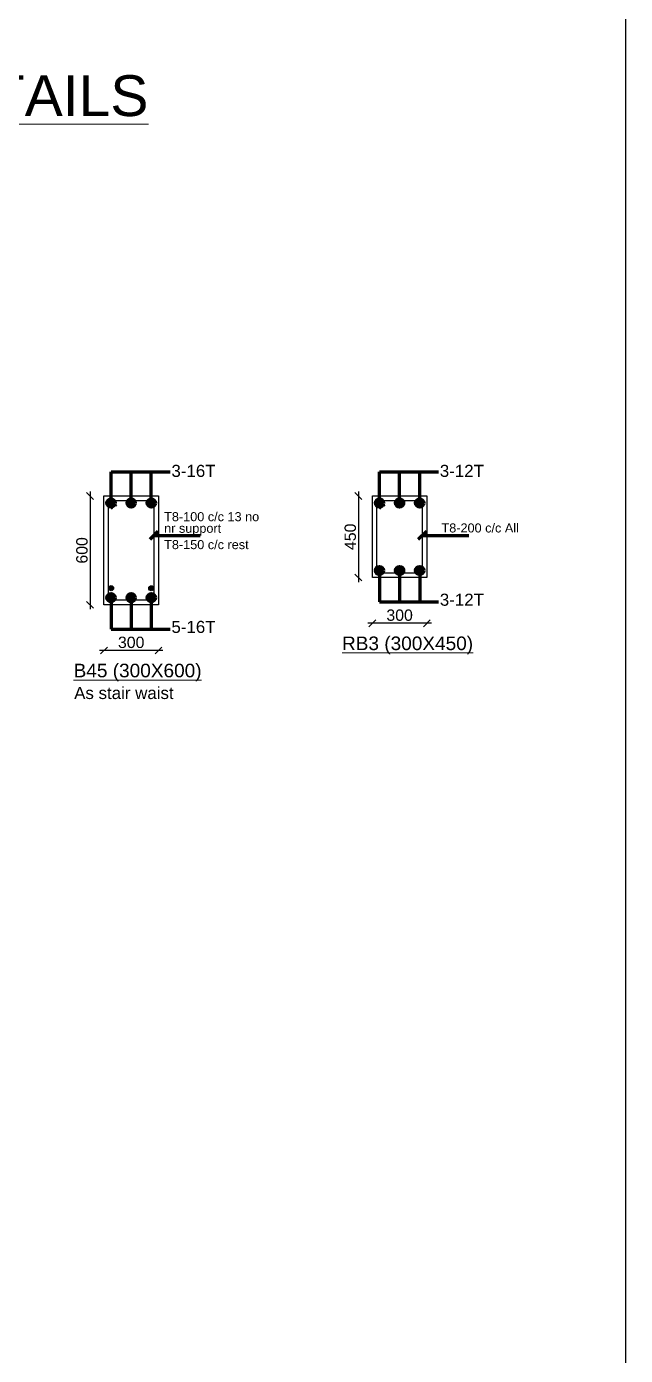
# Model space of a CAD drawing. Header units: millimetres. Extents: x 734227 to 886936, y 173033 to 234304.
# Drawn here: x 880340 to 886936, y 187690 to 202347 of the extents above; entities that cross this region are included whole.
import ezdxf
from ezdxf.enums import TextEntityAlignment as Align

# ---------------------------------------------------------------- set-up
doc = ezdxf.new("R2010")
doc.units = ezdxf.units.MM
doc.header["$LTSCALE"] = 1250
doc.linetypes.add('DOT', pattern=[0.25, 0, -0.25])
for name, color, linetype in [('DIM', 191, 'Continuous'), ('S- Text', 7, 'Continuous'), ('S-LEDDER', 191, 'Continuous'), ('STEEL', 1, 'Continuous')]:
    doc.layers.add(name, color=color, linetype=linetype)
for name, color, linetype, lineweight in [('s beam steel text', 7, 'Continuous', 18), ('S-BEAM', 150, 'Continuous', 25), ('S-L.S. NO', 1, 'Continuous', 20)]:
    doc.layers.add(name, color=color, linetype=linetype, lineweight=lineweight)
doc.styles.add('areal', font='arial.ttf')
doc.styles.add('arial', font='arial.ttf')
doc.styles.add('COMPLEX', font='arial.ttf')
doc.styles.add('DEEPAK', font='arial.ttf')
doc.styles.add('ROMANS', font='romans.shx')
doc.styles.add('RS', font='romans.shx', dxfattribs={"width": 0.9})
doc.dimstyles.new('KRUNAL-MM', dxfattribs={"dimtxt": 50, "dimasz": 35, "dimexe": 25, "dimexo": 0, "dimgap": 15, "dimtad": 1, "dimdec": 0, "dimzin": 0, "dimdsep": 46, "dimtxsty": 'RS', "dimblk": 'OBLIQUE', "dimcen": 0, "dimdle": 25, "dimclrd": 256, "dimclre": 256, "dimclrt": 7, "dimadec": 0, "dimazin": 0, "dimtfac": 1, "dimtdec": 0, "dimtix": 1, "dimtmove": 0, "dimatfit": 2, "dimfxl": 1, "dimtolj": 1, "dimtzin": 0, "dimlwd": -1, "dimlwe": -1, "dimarcsym": 0})
doc.dimstyles.new('pag', dxfattribs={"dimtxt": 180, "dimasz": 150, "dimexe": 100, "dimexo": 0, "dimgap": 50, "dimtad": 1, "dimdec": 0, "dimzin": 0, "dimdsep": 46, "dimtxsty": 'ROMANS', "dimblk": 'OBLIQUE', "dimcen": 0, "dimdle": 100, "dimclrd": 256, "dimclre": 256, "dimclrt": 256, "dimadec": 0, "dimazin": 0, "dimtfac": 1, "dimtdec": 0, "dimtmove": 2, "dimatfit": 3, "dimfxl": 1, "dimtolj": 1, "dimtzin": 0, "dimlwd": -1, "dimlwe": -1, "dimarcsym": 0})

# ---------------------------------------------------------------- blocks, each defined once
blk = doc.blocks.new('_Oblique')
at = {"color": 0, "linetype": 'ByBlock', "lineweight": -2}
blk.add_line((-0.5, -0.5), (0.5, 0.5), dxfattribs=at)
blk = doc.blocks.new('*D1893')
at = {"layer": 'Defpoints', "color": 0, "transparency": 16777216}
for p in [(881192, 197169), (881039, 195969), (881192, 195969)]:
    blk.add_point(p, dxfattribs=at)
at = {"layer": 'DIM', "linetype": 'DOT', "ltscale": 100, "transparency": 16777216}
for p, q in [((881192, 197169), (880989, 197169)), ((881192, 195969), (880989, 195969))]:
    blk.add_line(p, q, dxfattribs=at)
at = {"layer": 'DIM', "ltscale": 100, "transparency": 16777216}
blk.add_line((881039, 197219), (881039, 195919), dxfattribs=at)
at = {"layer": 'DIM', "transparency": 16777216, "xscale": 75, "yscale": 75, "zscale": 75}
for p, rotation in [((881039, 197169), 90), ((881039, 195969), 270)]:
    blk.add_blockref('_Oblique', p, dxfattribs=dict(at, rotation=rotation))
at = {"layer": 'DIM', "color": 7, "transparency": 16777216, "insert": (880950, 196569), "char_height": 125, "attachment_point": 5, "rotation": 90, "style": 'DEEPAK'}
blk.add_mtext('\\A1;600', dxfattribs=at)
blk = doc.blocks.new('*D1894')
at = {"layer": 'Defpoints', "color": 0, "transparency": 16777216}
for p in [(881192, 195969), (881792, 195969), (881192, 195465)]:
    blk.add_point(p, dxfattribs=at)
at = {"layer": 'DIM', "linetype": 'DOT', "ltscale": 100, "transparency": 16777216}
for p, q in [((881192, 195969), (881192, 195415)), ((881792, 195969), (881792, 195415))]:
    blk.add_line(p, q, dxfattribs=at)
at = {"layer": 'DIM', "ltscale": 100, "transparency": 16777216}
blk.add_line((881842, 195465), (881142, 195465), dxfattribs=at)
at = {"layer": 'DIM', "transparency": 16777216, "xscale": 75, "yscale": 75, "zscale": 75, "rotation": 180}
blk.add_blockref('_Oblique', (881192, 195465), dxfattribs=at)
at = {"layer": 'DIM', "transparency": 16777216, "xscale": 75, "yscale": 75, "zscale": 75}
blk.add_blockref('_Oblique', (881792, 195465), dxfattribs=at)
at = {"layer": 'DIM', "color": 7, "transparency": 16777216, "insert": (881492, 195554), "char_height": 125, "attachment_point": 5, "style": 'DEEPAK'}
blk.add_mtext('\\A1;300', dxfattribs=at)
blk = doc.blocks.new('*D1895')
at = {"layer": 'Defpoints', "color": 0, "transparency": 16777216}
for p in [(884149, 197169), (883995, 196269), (884149, 196269)]:
    blk.add_point(p, dxfattribs=at)
at = {"layer": 'DIM', "linetype": 'DOT', "ltscale": 100, "transparency": 16777216}
for p, q in [((884149, 197169), (883945, 197169)), ((884149, 196269), (883945, 196269))]:
    blk.add_line(p, q, dxfattribs=at)
at = {"layer": 'DIM', "ltscale": 100, "transparency": 16777216}
blk.add_line((883995, 197219), (883995, 196219), dxfattribs=at)
at = {"layer": 'DIM', "transparency": 16777216, "xscale": 75, "yscale": 75, "zscale": 75}
for p, rotation in [((883995, 197169), 90), ((883995, 196269), 270)]:
    blk.add_blockref('_Oblique', p, dxfattribs=dict(at, rotation=rotation))
at = {"layer": 'DIM', "color": 7, "transparency": 16777216, "insert": (883906, 196719), "char_height": 125, "attachment_point": 5, "rotation": 90, "style": 'DEEPAK'}
blk.add_mtext('\\A1;450', dxfattribs=at)
blk = doc.blocks.new('*D1896')
at = {"layer": 'Defpoints', "color": 0, "transparency": 16777216}
for p in [(884149, 196269), (884749, 196269), (884149, 195765)]:
    blk.add_point(p, dxfattribs=at)
at = {"layer": 'DIM', "linetype": 'DOT', "ltscale": 100, "transparency": 16777216}
for p, q in [((884149, 196269), (884149, 195715)), ((884749, 196269), (884749, 195715))]:
    blk.add_line(p, q, dxfattribs=at)
at = {"layer": 'DIM', "ltscale": 100, "transparency": 16777216}
blk.add_line((884799, 195765), (884099, 195765), dxfattribs=at)
at = {"layer": 'DIM', "transparency": 16777216, "xscale": 75, "yscale": 75, "zscale": 75, "rotation": 180}
blk.add_blockref('_Oblique', (884149, 195765), dxfattribs=at)
at = {"layer": 'DIM', "transparency": 16777216, "xscale": 75, "yscale": 75, "zscale": 75}
blk.add_blockref('_Oblique', (884749, 195765), dxfattribs=at)
at = {"layer": 'DIM', "color": 7, "transparency": 16777216, "insert": (884449, 195854), "char_height": 125, "attachment_point": 5, "style": 'DEEPAK'}
blk.add_mtext('\\A1;300', dxfattribs=at)

msp = doc.modelspace()

# ---------------------------------------------------------------- hatches: boundary and pattern name
at = {"layer": 'STEEL', "linetype": 'ByBlock'}
h = msp.add_hatch(color=2, dxfattribs=at)
h.dxf.hatch_style = 1
edge = h.paths.add_edge_path()
edge.add_arc((881270.3, 197090.9), 28.1, 0, 360)
h = msp.add_hatch(color=2, dxfattribs=at)
h.dxf.hatch_style = 1
edge = h.paths.add_edge_path()
edge.add_arc((881270.3, 197090.9), 28.1, -180, 180, ccw=False)
h = msp.add_hatch(color=2, dxfattribs=at)
h.dxf.hatch_style = 1
edge = h.paths.add_edge_path()
edge.add_arc((881492.2, 197090.9), 28.1, -180, 180, ccw=False)
h = msp.add_hatch(color=2, dxfattribs=at)
h.dxf.hatch_style = 1
edge = h.paths.add_edge_path()
edge.add_arc((881492.2, 197090.9), 28.1, 0, 360)
h = msp.add_hatch(color=2, dxfattribs=at)
h.dxf.hatch_style = 1
edge = h.paths.add_edge_path()
edge.add_arc((881714, 197090.9), 28.1, -180, 180, ccw=False)
h = msp.add_hatch(color=2, dxfattribs=at)
h.dxf.hatch_style = 1
edge = h.paths.add_edge_path()
edge.add_arc((881714, 197090.9), 28.1, 0, 360)
h = msp.add_hatch(color=2, dxfattribs=at)
h.dxf.hatch_style = 1
edge = h.paths.add_edge_path()
edge.add_arc((884226.8, 197090.9), 28.1, 0, 360)
h = msp.add_hatch(color=2, dxfattribs=at)
h.dxf.hatch_style = 1
edge = h.paths.add_edge_path()
edge.add_arc((884226.8, 197090.9), 28.1, -180, 180, ccw=False)
h = msp.add_hatch(color=2, dxfattribs=at)
h.dxf.hatch_style = 1
edge = h.paths.add_edge_path()
edge.add_arc((884448.7, 197090.9), 28.1, -180, 180, ccw=False)
h = msp.add_hatch(color=2, dxfattribs=at)
h.dxf.hatch_style = 1
edge = h.paths.add_edge_path()
edge.add_arc((884448.7, 197090.9), 28.1, 0, 360)
h = msp.add_hatch(color=2, dxfattribs=at)
h.dxf.hatch_style = 1
edge = h.paths.add_edge_path()
edge.add_arc((884670.5, 197090.9), 28.1, -180, 180, ccw=False)
h = msp.add_hatch(color=2, dxfattribs=at)
h.dxf.hatch_style = 1
edge = h.paths.add_edge_path()
edge.add_arc((884670.5, 197090.9), 28.1, 0, 360)
h = msp.add_hatch(color=2, dxfattribs=at)
h.dxf.hatch_style = 1
edge = h.paths.add_edge_path()
edge.add_arc((884226.8, 196347.2), 28.1, 0, 360, ccw=False)
h = msp.add_hatch(color=2, dxfattribs=at)
h.dxf.hatch_style = 1
edge = h.paths.add_edge_path()
edge.add_arc((884226.8, 196347.2), 28.1, 180, 540)
h = msp.add_hatch(color=2, dxfattribs=at)
h.dxf.hatch_style = 1
edge = h.paths.add_edge_path()
edge.add_arc((884448.7, 196347.2), 28.1, 180, 540)
h = msp.add_hatch(color=2, dxfattribs=at)
h.dxf.hatch_style = 1
edge = h.paths.add_edge_path()
edge.add_arc((884448.7, 196347.2), 28.1, 0, 360, ccw=False)
h = msp.add_hatch(color=2, dxfattribs=at)
h.dxf.hatch_style = 1
edge = h.paths.add_edge_path()
edge.add_arc((884670.5, 196347.2), 28.1, 180, 540)
h = msp.add_hatch(color=2, dxfattribs=at)
h.dxf.hatch_style = 1
edge = h.paths.add_edge_path()
edge.add_arc((884670.5, 196347.2), 28.1, 0, 360, ccw=False)
h = msp.add_hatch(color=2, dxfattribs=at)
h.dxf.hatch_style = 1
edge = h.paths.add_edge_path()
edge.add_arc((881270.3, 196152.2), 28.1, 0, 360, ccw=False)
h = msp.add_hatch(color=2, dxfattribs=at)
h.dxf.hatch_style = 1
edge = h.paths.add_edge_path()
edge.add_arc((881270.3, 196152.2), 28.1, 180, 540)
h = msp.add_hatch(color=2, dxfattribs=at)
h.dxf.hatch_style = 1
edge = h.paths.add_edge_path()
edge.add_arc((881714, 196151.2), 28.1, 180, 540)
h = msp.add_hatch(color=2, dxfattribs=at)
h.dxf.hatch_style = 1
edge = h.paths.add_edge_path()
edge.add_arc((881714, 196151.2), 28.1, 0, 360, ccw=False)
h = msp.add_hatch(color=2, dxfattribs=at)
h.dxf.hatch_style = 1
edge = h.paths.add_edge_path()
edge.add_arc((881270.3, 196047.2), 28.1, 0, 360, ccw=False)
h = msp.add_hatch(color=2, dxfattribs=at)
h.dxf.hatch_style = 1
edge = h.paths.add_edge_path()
edge.add_arc((881270.3, 196047.2), 28.1, 180, 540)
h = msp.add_hatch(color=2, dxfattribs=at)
h.dxf.hatch_style = 1
edge = h.paths.add_edge_path()
edge.add_arc((881492.2, 196047.2), 28.1, 180, 540)
h = msp.add_hatch(color=2, dxfattribs=at)
h.dxf.hatch_style = 1
edge = h.paths.add_edge_path()
edge.add_arc((881492.2, 196047.2), 28.1, 0, 360, ccw=False)
h = msp.add_hatch(color=2, dxfattribs=at)
h.dxf.hatch_style = 1
edge = h.paths.add_edge_path()
edge.add_arc((881714, 196047.2), 28.1, 180, 540)
h = msp.add_hatch(color=2, dxfattribs=at)
h.dxf.hatch_style = 1
edge = h.paths.add_edge_path()
edge.add_arc((881714, 196047.2), 28.1, 0, 360, ccw=False)

# ---------------------------------------------------------------- linework, layer by layer
at = {"lineweight": -3}
msp.add_lwpolyline([(886936.2, 173060.3), (847822.9, 173060.3), (847822.9, 231752.1), (886936.2, 231752.1)], close=True, dxfattribs=at)
at = {"layer": 'S-BEAM', "color": 2}
for points in [[(881192.2, 197169), (881792.2, 197169), (881792.2, 195969), (881192.2, 195969)], [(884148.7, 197169), (884748.7, 197169), (884748.7, 196269), (884148.7, 196269)]]:
    msp.add_lwpolyline(points, close=True, dxfattribs=at)
at = {"layer": 'STEEL', "color": 2, "linetype": 'ByBlock'}
for points in [[(881285.6, 197024.4), (881248.9, 197072.6, -0.600629), (881270.3, 197119), (881714, 197119, -0.4142136), (881742.2, 197090.9), (881742.2, 196047.2, -0.4142136), (881714, 196019), (881270.3, 196019, -0.4142136), (881242.2, 196047.2), (881242.2, 197090.9, -0.7559382), (881294.2, 197105.7), (881330.2, 197058.4)], [(884242.1, 197024.4), (884205.4, 197072.6, -0.600629), (884226.8, 197119), (884670.5, 197119, -0.4142136), (884698.7, 197090.9), (884698.7, 196347.2, -0.4142136), (884670.5, 196319), (884226.8, 196319, -0.4142136), (884198.7, 196347.2), (884198.7, 197090.9, -0.7559382), (884250.7, 197105.7), (884286.7, 197058.4)]]:
    msp.add_lwpolyline(points, format="xyb", dxfattribs=at)
for centre in [(881270.3, 197090.9), (881270.3, 197090.9), (881492.2, 197090.9), (881492.2, 197090.9), (881714, 197090.9), (881714, 197090.9), (884226.8, 197090.9), (884226.8, 197090.9), (884448.7, 197090.9), (884448.7, 197090.9), (884670.5, 197090.9), (884670.5, 197090.9), (884226.8, 196347.2), (884226.8, 196347.2), (884448.7, 196347.2), (884448.7, 196347.2), (884670.5, 196347.2), (884670.5, 196347.2), (881270.3, 196152.2), (881270.3, 196152.2), (881714, 196151.2), (881714, 196151.2), (881270.3, 196047.2), (881270.3, 196047.2), (881492.2, 196047.2), (881492.2, 196047.2), (881714, 196047.2), (881714, 196047.2)]:
    msp.add_circle(centre, 28.1, dxfattribs=at)

# ---------------------------------------------------------------- texts
at = {"layer": 's beam steel text', "color": 2, "lineweight": 15, "style": 'areal'}
for s, height, p in [('3-16T', 133.16, (881935.5, 197379.6)), ('3-12T', 133.16, (884892, 197379.6)), ('T8-100 c/c 13 no', 99.868, (881855.3, 196890.9)), ('nr support', 99.87, (881855.3, 196763.1)), ('T8-200 c/c All', 99.868, (884910.5, 196766.7)), ('T8-150 c/c rest', 99.868, (881855.3, 196582.9)), ('3-12T', 133.16, (884892, 195958.5)), ('5-16T', 133.16, (881935.5, 195658.5)), ('As stair waist', 133.157, (880864, 194929.5))]:
    msp.add_text(s, height=height, dxfattribs=at).set_placement(p)
at = {"layer": 'S- Text', "color": 1, "lineweight": 0, "style": 'arial'}
msp.add_text('%%USTRUCTURAL LAY-OUT AT ENTRY STAIR DETAILS', height=450, dxfattribs=at).set_placement((866454.4, 201584.6), align=Align.MIDDLE_LEFT)
at = {"layer": 'S-L.S. NO', "color": 2, "style": 'COMPLEX'}
for s, p in [('%%URB3 (300X450)', (883814.4, 195469.1)), ('%%UB45 (300X600)', (880857.9, 195169.1))]:
    msp.add_text(s, height=150, rotation=0, dxfattribs=at).set_placement(p)

# ---------------------------------------------------------------- dimensions: what is measured, and where the dimension line sits
at = {"layer": 'DIM', "color": 2, "ltscale": 100}
for base, p1, p2, picture, middle in [((881038.8, 195969), (881192.2, 197169), (881192.2, 195969), '*D1893', (880950, 196569)), ((883995.3, 196269), (884148.7, 197169), (884148.7, 196269), '*D1895', (883906.5, 196719))]:
    dim = msp.add_linear_dim(base=base, p1=p1, p2=p2, angle=90, dimstyle='KRUNAL-MM', override={"dimtxt": 125, "dimasz": 75, "dimexe": 50, "dimgap": 25, "dimlfac": 0.5, "dimtxsty": 'DEEPAK', "dimdle": 50}, dxfattribs=at)
    dim.commit()
    dim.dimension.update_dxf_attribs({"geometry": picture, "text_midpoint": middle})
for base, p1, p2, picture, middle in [((884148.7, 195765.4), (884748.7, 196269), (884148.7, 196269), '*D1896', (884448.7, 195854.2)), ((881192.2, 195465.4), (881792.2, 195969), (881192.2, 195969), '*D1894', (881492.2, 195554.2))]:
    dim = msp.add_linear_dim(base=base, p1=p1, p2=p2, dimstyle='KRUNAL-MM', override={"dimtxt": 125, "dimasz": 75, "dimexe": 50, "dimgap": 25, "dimlfac": 0.5, "dimtxsty": 'DEEPAK', "dimdle": 50}, dxfattribs=at)
    dim.commit()
    dim.dimension.update_dxf_attribs({"geometry": picture, "text_midpoint": middle})

# ---------------------------------------------------------------- leaders
at = {"layer": 'S-LEDDER', "color": 2}
for points, override in [([(881270.3, 197090.9), (881270.3, 197436.2), (881922.1, 197436.2)], {"dimscale": 1, "dimtxt": 180, "dimasz": 90, "dimgap": 50, "dimtad": 1, "dimtxsty": 'ROMANS', "dimclrd": 256, "dimldrblk": 'DotBlank', "dimlwd": 65535}), ([(881492.2, 197090.9), (881492.2, 197436.2), (881922.1, 197436.2)], {"dimscale": 1, "dimtxt": 180, "dimasz": 90, "dimgap": 50, "dimtad": 1, "dimtxsty": 'ROMANS', "dimclrd": 256, "dimldrblk": 'DotBlank', "dimlwd": 65535}), ([(881714, 197090.9), (881714, 197436.2), (881922.1, 197436.2)], {"dimscale": 1, "dimtxt": 180, "dimasz": 90, "dimgap": 50, "dimtad": 1, "dimtxsty": 'ROMANS', "dimclrd": 256, "dimldrblk": 'DotBlank', "dimlwd": 65535}), ([(884226.8, 197090.9), (884226.8, 197436.2), (884878.6, 197436.2)], {"dimscale": 1, "dimtxt": 180, "dimasz": 90, "dimgap": 50, "dimtad": 1, "dimtxsty": 'ROMANS', "dimclrd": 256, "dimldrblk": 'DotBlank', "dimlwd": 65535}), ([(884448.7, 197090.9), (884448.7, 197436.2), (884878.6, 197436.2)], {"dimscale": 1, "dimtxt": 180, "dimasz": 90, "dimgap": 50, "dimtad": 1, "dimtxsty": 'ROMANS', "dimclrd": 256, "dimldrblk": 'DotBlank', "dimlwd": 65535}), ([(884670.5, 197090.9), (884670.5, 197436.2), (884878.6, 197436.2)], {"dimscale": 1, "dimtxt": 180, "dimasz": 90, "dimgap": 50, "dimtad": 1, "dimtxsty": 'ROMANS', "dimclrd": 256, "dimldrblk": 'DotBlank', "dimlwd": 65535}), ([(881742.2, 196734), (882253.7, 196734)], {"dimscale": 1, "dimtxt": 180, "dimasz": 90, "dimgap": 50, "dimtad": 1, "dimtxsty": 'ROMANS', "dimclrd": 256, "dimldrblk": 'Oblique', "dimlwd": 65535}), ([(884698.7, 196734), (885210.2, 196734)], {"dimscale": 1, "dimtxt": 180, "dimasz": 90, "dimgap": 50, "dimtad": 1, "dimtxsty": 'ROMANS', "dimclrd": 256, "dimldrblk": 'Oblique', "dimlwd": 65535}), ([(884226.8, 196347.2), (884226.8, 196001.9), (884878.6, 196001.9)], {"dimscale": 1, "dimtxt": 180, "dimasz": 90, "dimgap": 50, "dimtad": 1, "dimtxsty": 'ROMANS', "dimclrd": 256, "dimldrblk": 'DotBlank', "dimlwd": 65535}), ([(884448.7, 196347.2), (884448.7, 196001.9), (884878.6, 196001.9)], {"dimscale": 1, "dimtxt": 180, "dimasz": 90, "dimgap": 50, "dimtad": 1, "dimtxsty": 'ROMANS', "dimclrd": 256, "dimldrblk": 'DotBlank', "dimlwd": 65535}), ([(884670.5, 196347.2), (884670.5, 196001.9), (884878.6, 196001.9)], {"dimscale": 1, "dimtxt": 180, "dimasz": 90, "dimgap": 50, "dimtad": 1, "dimtxsty": 'ROMANS', "dimclrd": 256, "dimldrblk": 'DotBlank', "dimlwd": 65535}), ([(881270.3, 196047.2), (881270.3, 195701.9), (881922.1, 195701.9)], {"dimscale": 1, "dimtxt": 180, "dimasz": 90, "dimgap": 50, "dimtad": 1, "dimtxsty": 'ROMANS', "dimclrd": 256, "dimldrblk": 'DotBlank', "dimlwd": 65535}), ([(881492.2, 196047.2), (881492.2, 195701.9), (881922.1, 195701.9)], {"dimscale": 1, "dimtxt": 180, "dimasz": 90, "dimgap": 50, "dimtad": 1, "dimtxsty": 'ROMANS', "dimclrd": 256, "dimldrblk": 'DotBlank', "dimlwd": 65535}), ([(881714, 196047.2), (881714, 195701.9), (881922.1, 195701.9)], {"dimscale": 1, "dimtxt": 180, "dimasz": 90, "dimgap": 50, "dimtad": 1, "dimtxsty": 'ROMANS', "dimclrd": 256, "dimldrblk": 'DotBlank', "dimlwd": 65535})]:
    msp.add_leader(points, dimstyle='pag', override=override, dxfattribs=at)

doc.saveas('drawing.dxf')
